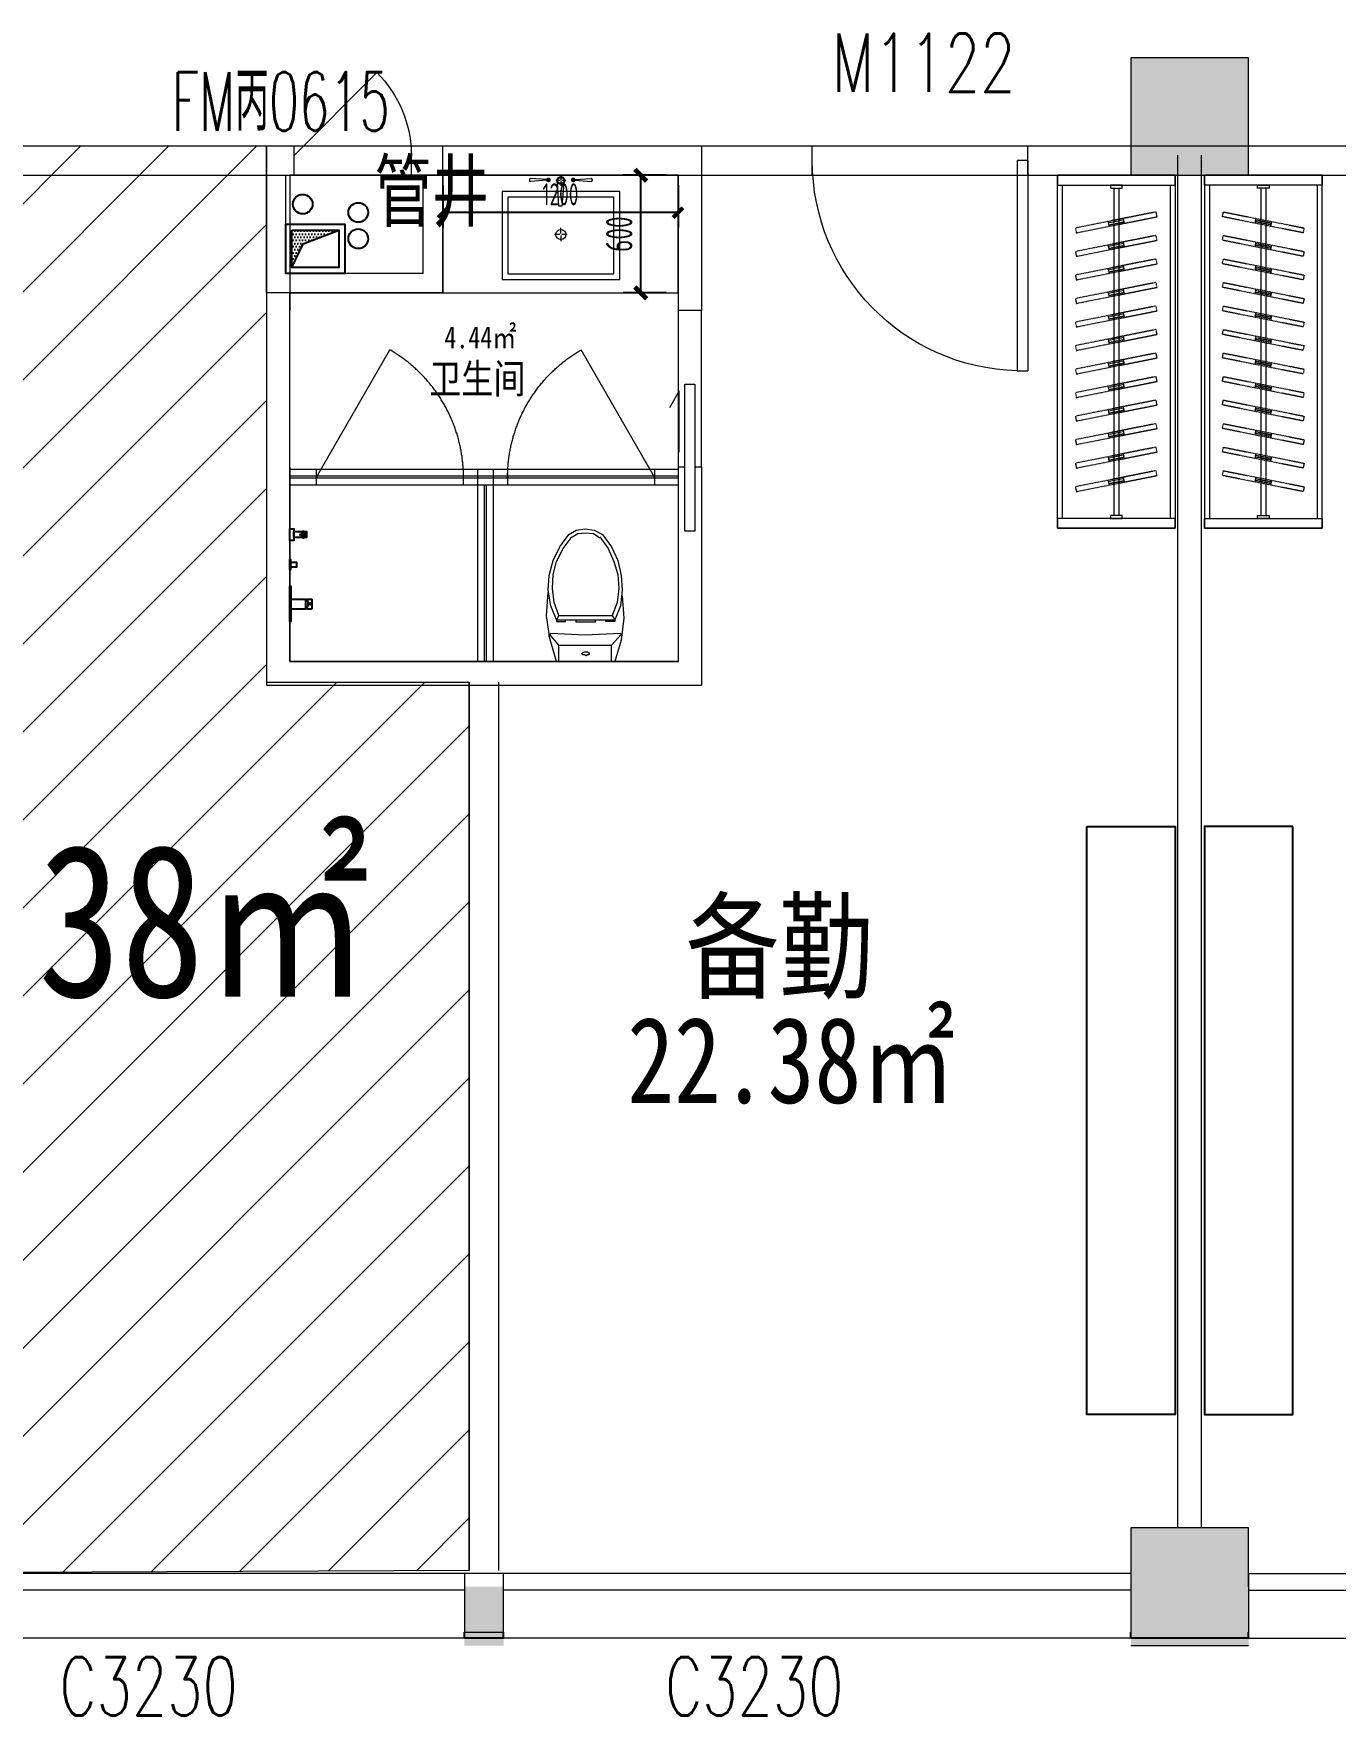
# Model space of a CAD drawing. Header units: millimetres. Extents: x 33621 to 401573, y -91663 to 133135.
# Drawn here: x 368833 to 375473, y 41688 to 50266 of the extents above; entities that cross this region are included whole.
import ezdxf

# ---------------------------------------------------------------- set-up
doc = ezdxf.new("R2010")
doc.units = ezdxf.units.MM
doc.header["$LTSCALE"] = 10
for name, pattern in [('DASH', [0.35, 0.25, -0.1]), ('DOT', [0.2, 0.1, -0.1]), ('HIDDEN', [0.375, 0.25, -0.125, 0, 0])]:
    doc.linetypes.add(name, pattern=pattern)
doc.layers.get('0').update_dxf_attribs({"color": 253})
doc.layers.get('Defpoints').update_dxf_attribs({"color": 250})
for name, color, linetype, lineweight in [('COLUMN', 253, 'Continuous', 0), ('DOOR【门】', 253, 'Continuous', 0), ('FF-Door【门】', 253, 'Continuous', 0), ('FF-FIXT【洁具】', 253, 'Continuous', 0), ('FF-FURN【成品家具】', 253, 'Continuous', 0), ('FF-FURN【成品家私】', 253, 'Continuous', 0), ('MK【门槛线】', 253, 'Continuous', 0), ('PUB_HATCH', 253, 'Continuous', 0), ('RC-Dim【天花尺寸】', 253, 'Continuous', 0), ('RC-Text【天花文字】', 253, 'Continuous', 0), ('TXT【平面空间文字】', 253, 'Continuous', 0), ('WALL', 253, 'Continuous', 0), ('Wall【墙体】', 253, 'Continuous', 0), ('Wall【新建墙】', 253, 'Continuous', 0), ('WINDOW', 253, 'Continuous', 0), ('Xline【辅助线】', 253, 'Continuous', 0)]:
    doc.layers.add(name, color=color, linetype=linetype, lineweight=lineweight)
for name, color, linetype in [('DIM_LEAD', 253, 'Continuous'), ('ELE', 253, 'Continuous'), ('FC-Text Annotation', 253, 'Continuous'), ('FF-FIXT', 253, 'Continuous'), ('PUB_TEXT', 253, 'Continuous'), ('SURFACE', 253, 'Continuous'), ('VPIPE-污水', 253, 'Continuous'), ('VPIPE-热给水', 253, 'Continuous'), ('VPIPE-给水', 253, 'Continuous'), ('WINDOW_TEXT', 253, 'Continuous'), ('填充', 253, 'Continuous'), ('平面家具', 253, 'Continuous'), ('洁具', 253, 'Continuous'), ('风道（排气道）', 253, 'Continuous')]:
    doc.layers.add(name, color=color, linetype=linetype)
doc.styles.add('-宋体', font='', dxfattribs={"width": 0.8})
doc.styles.add('_TCH_WINDOW', font='SIMPLEX', dxfattribs={"bigfont": 'GBCBIG'})
doc.styles.add('SUN', font='romans.shx', dxfattribs={"width": 0.8, "bigfont": 'hzdx.shx'})
doc.styles.add('宋体', font='', dxfattribs={"width": 0.7})
doc.styles.add('尺寸标注', font='ARCHS.SHX', dxfattribs={"width": 0.75})
doc.styles.add('文字', font='')
doc.styles.get('-宋体').set_extended_font_data('SimSun')
doc.styles.get('宋体').set_extended_font_data('SimSun')
doc.styles.get('文字').set_extended_font_data('SimSun')
doc.dimstyles.new('海龙1：50', dxfattribs={"dimscale": 50, "dimtxt": 2.25, "dimasz": 1, "dimexe": 1.5, "dimexo": 1, "dimgap": 0.7, "dimtad": 1, "dimdec": 0, "dimrnd": 5, "dimdsep": 46, "dimtxsty": '尺寸标注', "dimblk": 'ARCHTICK', "dimblk1": 'ARCHTICK', "dimblk2": 'ARCHTICK', "dimcen": 1, "dimclrd": 44, "dimclre": 44, "dimclrt": 2, "dimadec": 0, "dimazin": 0, "dimtfac": 1, "dimtdec": 0, "dimtix": 1, "dimtmove": 2, "dimatfit": 3, "dimldrblk": 'hl_arrow2', "dimfxl": 5, "dimfxlon": 1, "dimarcsym": 0})
doc.dimstyles.new('海龙_1：60', dxfattribs={"dimscale": 60, "dimtxt": 2.25, "dimasz": 1, "dimexe": 1.5, "dimexo": 1, "dimgap": 0.7, "dimtad": 1, "dimdec": 0, "dimrnd": 5, "dimdsep": 46, "dimtxsty": '尺寸标注', "dimblk": 'ARCHTICK', "dimblk1": 'ARCHTICK', "dimblk2": 'ARCHTICK', "dimcen": 1, "dimclrd": 44, "dimclre": 44, "dimclrt": 2, "dimadec": 0, "dimazin": 0, "dimtfac": 1, "dimtdec": 0, "dimtix": 1, "dimtmove": 2, "dimatfit": 3, "dimldrblk": 'hl_arrow2', "dimfxl": 5, "dimfxlon": 1, "dimarcsym": 0})

# ---------------------------------------------------------------- blocks, each defined once
blk = doc.blocks.new('$WINLIB2D$00000004')
for p, q in [((-0.5, 0.5), (0.5, 0.5)), ((-0.5, 0.5), (-0.5, -0.5)), ((0.5, -0.5), (0.5, 0.5)), ((-0.5, 0.2405796575893152), (0.5, 0.2405796575893152)), ((-0.5, -0.5), (0.5, -0.5))]:
    blk.add_line(p, q)
blk = doc.blocks.new('$DorLib2D$00000001')
for p, q in [((0.45, 0.975), (0.5000000000000002, 0.975)), ((0.45, 0), (0.45, 0.975)), ((0.5, 0), (0.5, 0.975)), ((0.5, 0), (0.45, 0))]:
    blk.add_line(p, q)
at = {"lineweight": 13}
blk.add_arc((0.475, 0), 0.975, 91.4692835813538, 180, dxfattribs=at)
blk = doc.blocks.new('海龙0825095899')
for points in [[(-300, 1750), (-300, 1800), (300, 1800), (300, 1750)], [(-300, 1800), (-300, 0), (300, 0), (300, 1800)], [(300, 50), (300, 0), (-300, 0), (-300, 50)]]:
    blk.add_lwpolyline(points, close=True)
at = {"color": 8}
for points in [[(-275, 1750), (-275, 50)], [(275, 1750), (275, 50)]]:
    blk.add_lwpolyline(points, dxfattribs=at)
for points in [[(-30, 1735), (-30, 1750), (30, 1750), (30, 1735)], [(30, 65), (30, 50), (-30, 50), (-30, 65)], [(30, 65), (30, 50), (-30, 50), (-30, 65)]]:
    blk.add_lwpolyline(points, close=True, dxfattribs=at)
at = {"color": 8, "linetype": 'DASH', "ltscale": 0.006}
for points in [[(-12.5, 1735), (-12.5, 65)], [(12.5, 1735), (12.5, 65)]]:
    blk.add_lwpolyline(points, dxfattribs=at)
for points in [[(-203.5262798592448, 1613.228783628438), (208.403537909966, 1531.290848381584), (203.5262798597105, 1506.771216371562), (-208.4035379095003, 1588.709151618415)], [(-36.79278219072148, 1580.063428885769), (41.67004024144262, 1564.456203124253), (36.79278219118714, 1539.936571114231), (-41.67004024097695, 1555.543796875514)], [(-38.25595960579813, 1572.707539282739), (40.20686282636598, 1557.100313521223), (38.25595960626379, 1547.292460717261), (-40.20686282590031, 1562.899686478544)], [(-203.5262798592448, 1493.228783628438), (208.403537909966, 1411.290848381584), (203.5262798597105, 1386.771216371562), (-208.4035379095003, 1468.709151618415)], [(-36.79278219072148, 1460.063428885769), (41.67004024144262, 1444.456203124253), (36.79278219118714, 1419.936571114231), (-41.67004024097695, 1435.543796875514)], [(-203.5262798592448, 1373.228783628438), (208.403537909966, 1291.290848381584), (203.5262798597105, 1266.771216371562), (-208.4035379095003, 1348.709151618415)], [(-38.25595960579813, 1452.707539282739), (40.20686282636598, 1437.100313521223), (38.25595960626379, 1427.292460717261), (-40.20686282590031, 1442.899686478544)], [(-36.79278219072148, 1340.063428885769), (41.67004024144262, 1324.456203124253), (36.79278219118714, 1299.936571114231), (-41.67004024097695, 1315.543796875514)], [(-38.25595960579813, 1332.707539282739), (40.20686282636598, 1317.100313521223), (38.25595960626379, 1307.292460717261), (-40.20686282590031, 1322.899686478544)], [(-203.5262798592448, 1253.228783628437), (208.403537909966, 1171.290848381584), (203.5262798597105, 1146.771216371562), (-208.4035379095003, 1228.709151618415)], [(-36.79278219072148, 1220.063428885769), (41.67004024144262, 1204.456203124253), (36.79278219118714, 1179.936571114231), (-41.67004024097695, 1195.543796875514)], [(-38.25595960579813, 1212.707539282739), (40.20686282636598, 1197.100313521223), (38.25595960626379, 1187.292460717261), (-40.20686282590031, 1202.899686478544)], [(-203.5262798592448, 1133.228783628438), (208.403537909966, 1051.290848381584), (203.5262798597105, 1026.771216371562), (-208.4035379095003, 1108.709151618415)], [(-36.79278219072148, 1100.063428885769), (41.67004024144262, 1084.456203124253), (36.79278219118714, 1059.936571114231), (-41.67004024097695, 1075.543796875514)], [(-38.25595960579813, 1092.707539282739), (40.20686282636598, 1077.100313521223), (38.25595960626379, 1067.292460717261), (-40.20686282590031, 1082.899686478544)], [(-203.5262798592448, 1013.228783628437), (208.403537909966, 931.2908483815844), (203.5262798597105, 906.7712163715624), (-208.4035379095003, 988.7091516184154)], [(-36.79278219072148, 980.0634288857692), (41.67004024144262, 964.456203124253), (36.79278219118714, 939.9365711142309), (-41.67004024097695, 955.5437968755141)], [(-38.25595960579813, 972.707539282739), (40.20686282636598, 957.1003135212231), (38.25595960626379, 947.2924607172608), (-40.20686282590031, 962.899686478544)], [(-203.5262798592448, 893.2287836284377), (208.403537909966, 811.2908483815845), (203.5262798597105, 786.7712163715623), (-208.4035379095003, 868.7091516184155)], [(-36.79278219072148, 860.063428885769), (41.67004024144262, 844.4562031242531), (36.79278219118714, 819.9365711142309), (-41.67004024097695, 835.543796875514)], [(-203.5262798592448, 773.2287836284377), (208.403537909966, 691.2908483815844), (203.5262798597105, 666.7712163715623), (-208.4035379095003, 748.7091516184155)], [(-38.25595960579813, 852.707539282739), (40.20686282636598, 837.100313521223), (38.25595960626379, 827.2924607172608), (-40.20686282590031, 842.8996864785441)], [(-36.79278219072148, 740.063428885769), (41.67004024144262, 724.456203124253), (36.79278219118714, 699.9365711142309), (-41.67004024097695, 715.5437968755141)], [(-38.25595960579813, 732.707539282739), (40.20686282636598, 717.1003135212231), (38.25595960626379, 707.2924607172608), (-40.20686282590031, 722.899686478544)], [(-203.5262798592448, 653.2287836284377), (208.403537909966, 571.2908483815844), (203.5262798597105, 546.7712163715623), (-208.4035379095003, 628.7091516184155)], [(-36.79278219072148, 620.0634288857691), (41.67004024144262, 604.4562031242531), (36.79278219118714, 579.9365711142309), (-41.67004024097695, 595.543796875514)], [(-38.25595960579813, 612.707539282739), (40.20686282636598, 597.1003135212231), (38.25595960626379, 587.2924607172608), (-40.20686282590031, 602.899686478544)], [(-203.5262798592448, 533.2287836284376), (208.403537909966, 451.2908483815845), (203.5262798597105, 426.7712163715623), (-208.4035379095003, 508.7091516184155)], [(-36.79278219072148, 500.0634288857691), (41.67004024144262, 484.4562031242531), (36.79278219118714, 459.9365711142309), (-41.67004024097695, 475.543796875514)], [(-38.25595960579813, 492.7075392827391), (40.20686282636598, 477.1003135212231), (38.25595960626379, 467.2924607172608), (-40.20686282590031, 482.899686478544)], [(-203.5262798592448, 413.2287836284376), (208.403537909966, 331.2908483815845), (203.5262798597105, 306.7712163715623), (-208.4035379095003, 388.7091516184155)], [(-36.79278219072148, 380.0634288857691), (41.67004024144262, 364.4562031242531), (36.79278219118714, 339.9365711142309), (-41.67004024097695, 355.5437968755141)], [(-38.25595960579813, 372.7075392827392), (40.20686282636598, 357.1003135212231), (38.25595960626379, 347.2924607172608), (-40.20686282590031, 362.899686478544)], [(-203.5262798592448, 293.2287836284377), (208.403537909966, 211.2908483815845), (203.5262798597105, 186.7712163715623), (-208.4035379095003, 268.7091516184155)], [(-36.79278219072148, 260.0634288857691), (41.67004024144262, 244.4562031242531), (36.79278219118714, 219.9365711142309), (-41.67004024097695, 235.5437968755141)], [(-38.25595960579813, 252.7075392827391), (40.20686282636598, 237.1003135212232), (38.25595960626379, 227.2924607172608), (-40.20686282590031, 242.899686478544)]]:
    blk.add_lwpolyline(points, close=True, dxfattribs=at)
blk = doc.blocks.new('海龙0825095843')
for points in [[(300, 1750), (300, 1800), (-300, 1800), (-300, 1750)], [(300, 1800), (300, 0), (-300, 0), (-300, 1800)], [(-300, 50), (-300, 0), (300, 0), (300, 50)]]:
    blk.add_lwpolyline(points, close=True)
at = {"color": 8}
for points in [[(-275, 1750), (-275, 50)], [(275, 1750), (275, 50)]]:
    blk.add_lwpolyline(points, dxfattribs=at)
for points in [[(30, 1735), (30, 1750), (-30, 1750), (-30, 1735)], [(-30, 65), (-30, 50), (30, 50), (30, 65)], [(-30, 65), (-30, 50), (30, 50), (30, 65)]]:
    blk.add_lwpolyline(points, close=True, dxfattribs=at)
at = {"color": 8, "linetype": 'DASH', "ltscale": 0.006}
for points in [[(-12.5, 1735), (-12.5, 65)], [(12.5, 1735), (12.5, 65)]]:
    blk.add_lwpolyline(points, dxfattribs=at)
for points in [[(203.5262798592448, 1613.228783628438), (-208.403537909966, 1531.290848381584), (-203.5262798597105, 1506.771216371562), (208.4035379095003, 1588.709151618415)], [(36.79278219072148, 1580.063428885769), (-41.67004024144262, 1564.456203124253), (-36.79278219118714, 1539.936571114231), (41.67004024097695, 1555.543796875514)], [(38.25595960579813, 1572.707539282739), (-40.20686282636598, 1557.100313521223), (-38.25595960626379, 1547.292460717261), (40.20686282590031, 1562.899686478544)], [(203.5262798592448, 1493.228783628438), (-208.403537909966, 1411.290848381584), (-203.5262798597105, 1386.771216371562), (208.4035379095003, 1468.709151618415)], [(36.79278219072148, 1460.063428885769), (-41.67004024144262, 1444.456203124253), (-36.79278219118714, 1419.936571114231), (41.67004024097695, 1435.543796875514)], [(203.5262798592448, 1373.228783628438), (-208.403537909966, 1291.290848381584), (-203.5262798597105, 1266.771216371562), (208.4035379095003, 1348.709151618415)], [(38.25595960579813, 1452.707539282739), (-40.20686282636598, 1437.100313521223), (-38.25595960626379, 1427.292460717261), (40.20686282590031, 1442.899686478544)], [(36.79278219072148, 1340.063428885769), (-41.67004024144262, 1324.456203124253), (-36.79278219118714, 1299.936571114231), (41.67004024097695, 1315.543796875514)], [(38.25595960579813, 1332.707539282739), (-40.20686282636598, 1317.100313521223), (-38.25595960626379, 1307.292460717261), (40.20686282590031, 1322.899686478544)], [(203.5262798592448, 1253.228783628437), (-208.403537909966, 1171.290848381584), (-203.5262798597105, 1146.771216371562), (208.4035379095003, 1228.709151618415)], [(36.79278219072148, 1220.063428885769), (-41.67004024144262, 1204.456203124253), (-36.79278219118714, 1179.936571114231), (41.67004024097695, 1195.543796875514)], [(38.25595960579813, 1212.707539282739), (-40.20686282636598, 1197.100313521223), (-38.25595960626379, 1187.292460717261), (40.20686282590031, 1202.899686478544)], [(203.5262798592448, 1133.228783628438), (-208.403537909966, 1051.290848381584), (-203.5262798597105, 1026.771216371562), (208.4035379095003, 1108.709151618415)], [(36.79278219072148, 1100.063428885769), (-41.67004024144262, 1084.456203124253), (-36.79278219118714, 1059.936571114231), (41.67004024097695, 1075.543796875514)], [(38.25595960579813, 1092.707539282739), (-40.20686282636598, 1077.100313521223), (-38.25595960626379, 1067.292460717261), (40.20686282590031, 1082.899686478544)], [(203.5262798592448, 1013.228783628437), (-208.403537909966, 931.2908483815844), (-203.5262798597105, 906.7712163715624), (208.4035379095003, 988.7091516184154)], [(36.79278219072148, 980.0634288857692), (-41.67004024144262, 964.456203124253), (-36.79278219118714, 939.9365711142309), (41.67004024097695, 955.5437968755141)], [(38.25595960579813, 972.707539282739), (-40.20686282636598, 957.1003135212231), (-38.25595960626379, 947.2924607172608), (40.20686282590031, 962.899686478544)], [(203.5262798592448, 893.2287836284377), (-208.403537909966, 811.2908483815845), (-203.5262798597105, 786.7712163715623), (208.4035379095003, 868.7091516184155)], [(36.79278219072148, 860.063428885769), (-41.67004024144262, 844.4562031242531), (-36.79278219118714, 819.9365711142309), (41.67004024097695, 835.543796875514)], [(203.5262798592448, 773.2287836284377), (-208.403537909966, 691.2908483815844), (-203.5262798597105, 666.7712163715623), (208.4035379095003, 748.7091516184155)], [(38.25595960579813, 852.707539282739), (-40.20686282636598, 837.100313521223), (-38.25595960626379, 827.2924607172608), (40.20686282590031, 842.8996864785441)], [(36.79278219072148, 740.063428885769), (-41.67004024144262, 724.456203124253), (-36.79278219118714, 699.9365711142309), (41.67004024097695, 715.5437968755141)], [(38.25595960579813, 732.707539282739), (-40.20686282636598, 717.1003135212231), (-38.25595960626379, 707.2924607172608), (40.20686282590031, 722.899686478544)], [(203.5262798592448, 653.2287836284377), (-208.403537909966, 571.2908483815844), (-203.5262798597105, 546.7712163715623), (208.4035379095003, 628.7091516184155)], [(36.79278219072148, 620.0634288857691), (-41.67004024144262, 604.4562031242531), (-36.79278219118714, 579.9365711142309), (41.67004024097695, 595.543796875514)], [(38.25595960579813, 612.707539282739), (-40.20686282636598, 597.1003135212231), (-38.25595960626379, 587.2924607172608), (40.20686282590031, 602.899686478544)], [(203.5262798592448, 533.2287836284376), (-208.403537909966, 451.2908483815845), (-203.5262798597105, 426.7712163715623), (208.4035379095003, 508.7091516184155)], [(36.79278219072148, 500.0634288857691), (-41.67004024144262, 484.4562031242531), (-36.79278219118714, 459.9365711142309), (41.67004024097695, 475.543796875514)], [(38.25595960579813, 492.7075392827391), (-40.20686282636598, 477.1003135212231), (-38.25595960626379, 467.2924607172608), (40.20686282590031, 482.899686478544)], [(203.5262798592448, 413.2287836284376), (-208.403537909966, 331.2908483815845), (-203.5262798597105, 306.7712163715623), (208.4035379095003, 388.7091516184155)], [(36.79278219072148, 380.0634288857691), (-41.67004024144262, 364.4562031242531), (-36.79278219118714, 339.9365711142309), (41.67004024097695, 355.5437968755141)], [(38.25595960579813, 372.7075392827392), (-40.20686282636598, 357.1003135212231), (-38.25595960626379, 347.2924607172608), (40.20686282590031, 362.899686478544)], [(203.5262798592448, 293.2287836284377), (-208.403537909966, 211.2908483815845), (-203.5262798597105, 186.7712163715623), (208.4035379095003, 268.7091516184155)], [(36.79278219072148, 260.0634288857691), (-41.67004024144262, 244.4562031242531), (-36.79278219118714, 219.9365711142309), (41.67004024097695, 235.5437968755141)], [(38.25595960579813, 252.7075392827391), (-40.20686282636598, 237.1003135212232), (-38.25595960626379, 227.2924607172608), (40.20686282590031, 242.899686478544)]]:
    blk.add_lwpolyline(points, close=True, dxfattribs=at)
blk = doc.blocks.new('PQD')
at = {"layer": '填充'}
h = blk.add_hatch(dxfattribs=at)
h.set_pattern_fill('DOTS', color=256, scale=10, style=0)
h.set_pattern_definition([(0, (0, 0), (7.9375, 15.875), [0, -15.875])])
h.paths.add_polyline_path([(517039.3606534046, 222520.7432957545), (516799.3606534047, 222520.7432957545), (516799.3606534047, 222330.7432957545), (516857.0893016653, 222450.5852683169)])
blk.add_lwpolyline([(516799.3606534047, 222330.7432957545), (516857.0893016653, 222450.5852683169), (517039.3606534046, 222520.7432957545)], dxfattribs=at)
at = {"layer": '风道（排气道）'}
for points in [[(516769.3606534046, 222550.7432957545), (517069.3606534046, 222550.7432957545), (517069.3606534046, 222300.7432957546), (516769.3606534046, 222300.7432957546)], [(516799.3606534047, 222520.7432957545), (517039.3606534046, 222520.7432957545), (517039.3606534046, 222330.7432957545), (516799.3606534047, 222330.7432957545)]]:
    blk.add_lwpolyline(points, close=True, dxfattribs=at)
blk = doc.blocks.new('$DorLib2D$00000114')
at = {"color": 0}
blk.add_line((0.4999999999999965, 3.6e-15), (-0.2071067811864751, 0.7071067811864858), dxfattribs=at)
blk.add_arc((0.5000000000013856, -1.1546e-12), 1.000000000001696, 135, 180, dxfattribs=at)
blk = doc.blocks.new('ZL_08155714')
at = {"layer": 'VPIPE-污水'}
blk.add_circle((-129.1592930657789, -712.0164852384477), 50, dxfattribs=at)
at = {"layer": 'VPIPE-热给水'}
blk.add_circle((153.8974417122081, -888.4944701527711), 50, dxfattribs=at)
at = {"layer": 'VPIPE-给水'}
blk.add_circle((153.8974417112767, -754.4488298522773), 50, dxfattribs=at)
at = {"layer": 'WALL'}
for p, q in [((-314.6437028925866, -1164.930908717448), (-314.6437028954097, -414.9309060515661)), ((-314.6437028954097, -414.9309060515661), (585.3562970589846, -414.9309060524974)), ((585.3562970589846, -1164.930908717215), (585.3562970589846, -414.9309060524974)), ((-214.6437028876972, -1064.930908736074), (-214.6437028869986, -564.9309060706291)), ((-214.6437028869986, -564.9309060706291), (485.356297058519, -564.9309060713276)), ((485.356297058519, -1064.930908717681), (485.356297058519, -564.9309060713276)), ((485.356297058519, -1064.930908717681), (-214.6437028902583, -1064.930908714421)), ((585.3562970589846, -1164.930908717215), (-314.6437028925866, -1164.930908717448))]:
    blk.add_line(p, q, dxfattribs=at)
at = {"layer": 'WINDOW'}
for p, q in [((-175.1417361089261, -414.9309060521773), (424.8582644285634, -414.9309060522937)), ((-175.1417361089261, -414.9309060521773), (-175.1417361089261, -564.9309060519735)), ((424.8582644285634, -564.9309060522937), (424.8582644285634, -414.9309060522937)), ((-175.1417361090425, -564.9309060522937), (424.8582644285634, -564.9309060522937))]:
    blk.add_line(p, q, dxfattribs=at)
at = {"layer": 'DOOR【门】', "xscale": -600, "yscale": 600, "zscale": -600}
blk.add_blockref('$DorLib2D$00000114', (124.8582644192502, -464.9309060735977), dxfattribs=at)
at = {"layer": '洁具'}
blk.add_blockref('PQD', (-516984.004356292, -223365.674204469), dxfattribs=at)
at = {"layer": 'ELE', "ltscale": 100, "style": 'SUN', "width": 0.6}
blk.add_text('FM丙0615', height=300, dxfattribs=at).set_placement((-797.1047963886523, -337.8947368420178, 8.09054457e-08))
at = {"layer": 'TXT【平面空间文字】', "width": 0.75}
blk.add_text('管井', height=300, dxfattribs=at).set_placement((236.4133385177701, -794.6007492310964))
blk = doc.blocks.new('A$C5D954283')
at = {"color": 8}
for p, q in [((1.164153e-10, 532.1264297300949), (1.164153e-10, 509.5472297300585)), ((1.164153e-10, 501.4832297300454), (1.164153e-10, 478.5008297301828)), ((1.164153e-10, 235.0799999996088), (1.164153e-10, 263.807999999728)), ((-5.039999999920837, 230.0399999998044), (-32.7599999998929, 230.0399999998044)), ((1.164153e-10, 225), (1.164153e-10, 196.2719999998808)), ((32.25600000005215, 230.0399999998044), (5.040000000037252, 230.0399999998044))]:
    blk.add_line(p, q, dxfattribs=at)
at = {"color": 0, "linetype": 'Continuous'}
for p, q in [((-159.8287922329036, 511.2883289088495), (-159.8287922329036, 506.3181305513717)), ((159.8287922331365, 511.2883289088495), (159.8287922331365, 506.3181305513717)), ((4.840431999997235, 374.2569191276562), (-11.15956799988635, 374.2569191276562))]:
    blk.add_line(p, q, dxfattribs=at)
blk.add_lwpolyline([(300, 0), (300, 450), (-300, 450), (-300, 0)], close=True, dxfattribs=at)
at = {"color": 8, "ltscale": 1000, "const_width": 0.448}
blk.add_lwpolyline([(1.164153e-10, 505.7392297300975, -1), (1.164153e-10, 505.2912297302391, -1)], format="xyb", close=True, dxfattribs=at)
at = {"color": 8}
blk.add_lwpolyline([(270, 30), (270.0000000001164, 420), (-270, 420), (-270, 30)], close=True, dxfattribs=at)
at = {"color": 8, "const_width": 0.8399999999999997}
blk.add_lwpolyline([(0.1400000000139698, 230.4599999999628, -0.9999999999999998), (0.1400000000139698, 229.6199999998789, -0.9999999999999998)], format="xyb", close=True, dxfattribs=at)
at = {"color": 8}
blk.add_circle((1.164153e-10, 230.0399999998044), 25.2, dxfattribs=at)
at = {"color": 0, "linetype": 'Continuous'}
for centre, start, end in [((-154.8287922329036, 511.2883289088495), 88.28890731603568, 180), ((154.8287922331365, 511.2883289090823), 0, 91.71109268396431), ((-154.8287922329036, 506.3181305513717), 180, 271.7110926839644), ((154.8287922331365, 506.3181305513717), 268.2889073160357, 0)]:
    blk.add_arc(centre, 5, start, end, dxfattribs=at)
at = {"color": 250, "linetype": 'DOT', "ltscale": 1000}
for points in [[(-57.32807496341411, 508.8032297301688), (-57.44336328096688, 509.9737716621894), (-57.78479776837048, 511.09933032430126), (-58.33925728968461, 512.1366511282395), (-59.08543427626137, 513.045870417176), (-59.99465356528526, 513.7920474038692), (-61.03197436919436, 514.3465069251833), (-62.157533031277126, 514.6879414125578), (-63.328074963385006, 514.8032297301397), (-64.49861689546378, 514.6879414125578), (-65.62417555763386, 514.3465069251833), (-66.66149636145565, 513.7920474038692), (-67.57071565056685, 513.045870417176), (-68.31689263717271, 512.1366511282395), (-68.87135215848684, 511.09933032430126), (-69.21278664583224, 509.9737716621894), (-69.32807496341411, 508.8032297301688), (-69.21278664583224, 507.63268779797363), (-68.87135215848684, 506.50712913594907), (-68.31689263717271, 505.46980833198177), (-67.57071565056685, 504.560589042987), (-66.66149636145565, 503.8144120562647), (-65.62417555763386, 503.259952535067), (-64.49861689546378, 502.9185180476925), (-63.328074963385006, 502.8032297301106), (-62.157533031277126, 502.9185180476925), (-61.03197436919436, 503.259952535067), (-59.99465356528526, 503.8144120562647), (-59.08543427626137, 504.560589042987), (-58.33925728968461, 505.46980833198177), (-57.78479776837048, 506.50712913594907), (-57.44336328096688, 507.63268779797363)], [(69.32807496321038, 508.8032297301688), (69.21278664577403, 509.9737716621894), (68.87135215837043, 511.09933032430126), (68.3168926370563, 512.1366511282395), (67.57071565045044, 513.045870417176), (66.66149636131013, 513.7920474038692), (65.62417555745924, 514.3465069251833), (64.49861689540558, 514.6879414125578), (63.32807496326859, 514.8032297301397), (62.15753303116071, 514.6879414125578), (61.03197436907794, 514.3465069251833), (59.99465356525616, 513.7920474038692), (59.085434276086744, 513.045870417176), (58.339257289480884, 512.1366511282395), (57.78479776813765, 511.09933032430126), (57.443363280792255, 509.9737716621894), (57.3280749633268, 508.8032297301688), (57.443363280792255, 507.63268779797363), (57.78479776813765, 506.50712913594907), (58.339257289480884, 505.46980833198177), (59.085434276086744, 504.560589042987), (59.99465356525616, 503.8144120562647), (61.03197436907794, 503.259952535067), (62.15753303116071, 502.9185180476925), (63.32807496326859, 502.8032297301106), (64.49861689540558, 502.9185180476925), (65.62417555745924, 503.259952535067), (66.66149636131013, 503.8144120562647), (67.57071565045044, 504.560589042987), (68.3168926370563, 505.46980833198177), (68.87135215837043, 506.50712913594907), (69.21278664577403, 507.63268779797363)]]:
    blk.add_wipeout(points, dxfattribs=at)
at = {"color": 0, "linetype": 'Continuous'}
for p, q in [((-72.32807496341411, 510.3032297301106), (-154.6794934225036, 516.2860993982758)), ((72.32807496341411, 510.3032297301106), (154.67949342262, 516.2860993985086)), ((-72.32807496341411, 507.3032297301105), (-154.6794934225036, 501.3203600619454)), ((-11.15956800000276, 374.2569191276562), (-17.54950176004786, 495.4865680530201)), ((15.14995655568782, 492.2146877725608), (4.840431999997235, 374.2569191276562)), ((72.32807496341411, 507.3032297301105), (154.67949342262, 501.3203600619454))]:
    blk.add_line(p, q, dxfattribs=at)
at = {"color": 8}
for p, q in [((-4.032000000006519, 505.5152297301683), (-26.20799999998417, 505.5152297301683)), ((25.80480000015814, 505.5152297301683), (4.032000000006519, 505.5152297301683))]:
    blk.add_line(p, q, dxfattribs=at)
at = {"color": 0, "linetype": 'Continuous', "const_width": 12}
for points in [[(-63.32807496341411, 514.8032297301106, -1), (-63.32807496341411, 502.8032297301106, -1)], [(63.32807496341411, 514.8032297301106, 1), (63.32807496341411, 502.8032297301106, 1)]]:
    blk.add_lwpolyline(points, format="xyb", close=True, dxfattribs=at)
at = {"color": 0, "linetype": 'Continuous'}
blk.add_circle((1.164153e-10, 505.5152297301683), 20.16, dxfattribs=at)
at = {"color": 8}
blk.add_circle((0.2651944293174893, 505.7008297301363), 16.25438224187546, dxfattribs=at)
blk = doc.blocks.new('_ArchTick')
at = {"color": 2, "linetype": 'ByBlock', "const_width": 0.4}
blk.add_lwpolyline([(-0.5, -0.5), (0.5, 0.5)], dxfattribs=at)
blk = doc.blocks.new('*D326')
at = {"layer": 'Defpoints', "color": 0, "transparency": 16777216}
for p in [(371929.8175004677, 49543.68022382099), (372120.5064628892, 49543.68022382099), (372120.5064628897, 48943.68022381725)]:
    blk.add_point(p, dxfattribs=at)
at = {"layer": 'Xline【辅助线】', "color": 44, "lineweight": -2, "transparency": 16777216}
for p, q in [((372060.5064628891, 49543.68022382099), (371839.8175004677, 49543.68022382099)), ((371929.8175004677, 48943.68022381725), (371929.8175004677, 49543.68022382099)), ((372060.5064628897, 48943.68022381725), (371839.8175004677, 48943.68022381725))]:
    blk.add_line(p, q, dxfattribs=at)
at = {"layer": 'Xline【辅助线】', "color": 44, "lineweight": -2, "transparency": 16777216, "xscale": 60, "yscale": 60, "zscale": 60}
for p, rotation in [((371929.8175004677, 49543.68022382099), 90), ((371929.8175004677, 48943.68022381725), 270)]:
    blk.add_blockref('_ArchTick', p, dxfattribs=dict(at, rotation=rotation))
at = {"layer": 'Xline【辅助线】', "color": 2, "transparency": 16777216, "insert": (371820.3175004676, 49243.68022381901), "char_height": 135, "attachment_point": 5, "rotation": 90, "style": '尺寸标注'}
blk.add_mtext('600', dxfattribs=at)
blk = doc.blocks.new('hl_arrow2')
at = {"color": 2}
blk.add_line((-0.221303783804, 2.183e-12), (-1, 5.72e-13), dxfattribs=at)
blk.add_lwpolyline([(-0.221303783804, 0), (-0.861040435366, -0.688592459968), (-0.653754463034, -0.862470062348), (0, 0), (-0.653754463034, 0.862470062348), (-0.861040435366, 0.688592459968)], close=True, dxfattribs=at)
blk = doc.blocks.new('A$C78EA0098')
at = {"color": 33, "linetype": 'Continuous'}
for p, q in [((47.00000128359533, 353.7500000006403), (90.00000128336251, 353.7500000006403)), ((68.50000128359534, 375.2500000005239), (68.50000128359534, 332.2500000007567))]:
    blk.add_line(p, q, dxfattribs=at)
for p, q in [((4.999999124091118, 24.99999973730883, 9.256461575e-07), (81.00000097975135, 24.99999973725062, 9.256461575e-07)), ((81.00000097951852, -25.00000026274938, 3.560162716e-07), (81.00000097951852, 24.99999973725062, 3.560162716e-07)), ((81.00000097951852, 19.99999973730882, 9.256461575e-07), (87.98346753581427, 19.99999973725062, 9.256461575e-07)), ((84.0000009795185, 24.99999973725062, 9.256461575e-07), (114.0000009795185, 24.99999973725062, 9.256461575e-07)), ((84.0000009795185, 19.99999973730882, 3.560162716e-07), (84.0000009795185, 24.99999973725062, 3.560162716e-07)), ((114.0000009795185, -25.00000026274938, -2.136136142e-07), (114.0000009795185, 24.99999973725062, 3.560162716e-07)), ((4.999999124091118, -25.00000026274938, 3.560162716e-07), (81.00000097951852, -25.00000026274938, 3.560162716e-07)), ((81.00000097951852, -20.00000026274938, 3.560162716e-07), (87.98346753581427, -20.00000026274938, 3.560162716e-07)), ((84.0000009795185, -25.00000026274938, 3.560162716e-07), (84.0000009795185, -20.00000026274938, 3.560162716e-07)), ((84.00000097975135, -25.00000026274938, 3.560162716e-07), (114.0000009795185, -25.00000026274938, 3.560162716e-07))]:
    blk.add_line(p, q)
for points in [[(1.4293473214e-06, 383.7500000006403), (20.00000113737769, 383.7500000006403), (20.00000113737769, 323.7500000006403), (1.4293473214e-06, 323.7500000006403)], [(20.00000113737769, 368.7500000006403), (85.00000121048652, 368.7500000006403), (85.00000121048652, 338.7500000006403), (20.00000113737769, 338.7500000006403)], [(6.619375199e-07, 226.0000000006403), (3.000000408617779, 226.0000000006403), (3.000000408617779, 174.0000000006403), (6.619375199e-07, 174.0000000006403)], [(3.000000408617779, 212.5000000006403), (33.50000047450885, 212.5000000006403), (33.50000047450885, 187.5000000006403), (3.000000408617779, 187.5000000006403)], [(0, 90), (4.999999124091118, 90), (4.999999124091118, -90), (0, -90)]]:
    blk.add_lwpolyline(points, close=True)
for centre, radius in [((68.50000128359534, 353.7500000006403), 11.49999999988358), ((104.0000009795185, -2.62807589e-07, 7.12013287e-08), 5)]:
    blk.add_circle(centre, radius, dxfattribs=at)
blk.add_arc((57.75000097928568, -2.627493814e-07, 9.256461575e-07), 36.2500000002529, 316.397181032414, 43.60281896758604)
blk = doc.blocks.new('ZL_08127082')
at = {"layer": 'FF-FIXT【洁具】'}
for p, q in [((-184.0723225633846, -108.7700514605967), (-150.6046904385439, 0)), ((146.4211623065057, 0), (-150.6046904385439, 0)), ((-133.8707755542127, 0), (-133.8707755542127, -83.66927795595257)), ((133.8707755542127, 0), (133.8707755542127, -83.66927795595257)), ((146.4211623065057, 0), (179.8888932532863, -117.1369100807933)), ((-133.8707755542127, -83.66927795595257), (-184.0723225633846, -138.0542542752809)), ((133.8707755542127, -83.66927795595257), (-133.8707755542127, -83.66927795595257)), ((-20.91729478345951, -37.65116025687894), (-16.73386547336122, -33.46773094678065)), ((-20.91729478345951, -41.83458956703543), (-20.91729478345951, -37.65116025687894)), ((-16.73386547336122, -46.01811769907363), (-20.91729478345951, -41.83458956703543)), ((-16.73386547336122, -33.46773094678065), (-12.55043616326293, -33.46773094678065)), ((-12.55043616326293, -50.20154700923012), (-16.73386547336122, -46.01811769907363)), ((-12.55043616326293, -33.46773094678065), (-4.18347872106824, -29.28420281474246)), ((4.18347872106824, -50.20154700923012), (-12.55043616326293, -50.20154700923012)), ((-4.18347872106824, -29.28420281474246), (4.18347872106824, -33.46773094678065)), ((4.18347872106824, -33.46773094678065), (12.55033734132303, -33.46773094678065)), ((12.55033734132303, -46.01811769907363), (4.18347872106824, -50.20154700923012)), ((12.55033734132303, -33.46773094678065), (16.73386547336122, -37.65116025687894)), ((16.73386547336122, -41.83458956703543), (12.55033734132303, -46.01811769907363)), ((16.73386547336122, -37.65116025687894), (16.73386547336122, -41.83458956703543)), ((133.8707755542127, -83.66927795595257), (179.8888932532863, -138.0542542752809)), ((-196.6227093156776, -221.7235322312918), (-184.0723225633846, -108.7700514605967)), ((-179.8888932532863, -142.2376835854375), (-4.94109699503e-05, -133.8708249651827)), ((-4.94109699503e-05, -133.8708249651827), (-4.94109699503e-05, -138.0542542752809)), ((-4.94109699503e-05, -133.8708249651827), (175.7053651212482, -142.2376835854375)), ((184.0723225634429, -133.8708249651827), (175.7053651212482, -142.2376835854375)), ((179.8888932532863, -117.1369100807933), (196.6227093157358, -234.2739189835847)), ((184.0723225634429, -125.503867522988), (184.0723225634429, -133.8708249651827)), ((-188.255850695481, -334.6770130019868), (-196.6227093156776, -221.7235322312918)), ((-179.8888932532863, -284.4754659928149), (-150.6046904385439, -213.3565747890971)), ((-163.1550771908951, -301.2092820552061), (-138.0543036862509, -234.2739189835847)), ((-150.6046904385439, -204.9896173469024), (-104.5865727394703, -204.9896173469024)), ((-150.6046904385439, -213.3565747890971), (-150.6046904385439, -204.9896173469024)), ((-138.0543036862509, -234.2739189835847), (-150.6046904385439, -213.3565747890971)), ((146.4211623065057, -213.3565747890971), (-150.6046904385439, -213.3565747890971)), ((133.8707755542127, -234.2739189835847), (-138.0543036862509, -234.2739189835847)), ((-104.5865727394703, -204.9896173469024), (-104.5865727394703, -213.3565747890971)), ((-50.20159642014187, -213.3565747890971), (-50.20159642014187, -200.8061880368041)), ((-50.20159642014187, -200.8061880368041), (46.01806828810367, -200.8061880368041)), ((46.01806828810367, -213.3565747890971), (-50.20159642014187, -213.3565747890971)), ((46.01806828810367, -200.8061880368041), (46.01806828810367, -213.3565747890971)), ((100.4030446074321, -204.9896173469024), (100.4030446074321, -213.3565747890971)), ((146.4211623065057, -204.9896173469024), (100.4030446074321, -204.9896173469024)), ((133.8707755542127, -234.2739189835847), (146.4211623065057, -213.3565747890971)), ((133.8707755542127, -234.2739189835847), (158.9715490588569, -301.2092820552061)), ((146.4211623065057, -213.3565747890971), (146.4211623065057, -204.9896173469024)), ((146.4211623065057, -213.3565747890971), (175.7053651212482, -284.4754659928149)), ((196.6227093157358, -234.2739189835847), (188.2557518735411, -351.4108290644363)), ((-188.255850695481, -363.9612158167292), (-179.8888932532863, -284.4754659928149)), ((-171.5219358111499, -372.3281732589239), (-163.1550771908951, -301.2092820552061)), ((158.9715490588569, -301.2092820552061), (167.3385065010516, -372.3281732589239)), ((175.7053651212482, -284.4754659928149), (188.2557518735411, -363.9612158167292)), ((-184.0723225633846, -439.2635363305453), (-188.255850695481, -363.9612158167292)), ((-167.3385065009934, -443.4469656406435), (-171.5219358111499, -372.3281732589239)), ((167.3385065010516, -372.3281732589239), (163.1549783689552, -443.4469656406435)), ((188.2557518735411, -363.9612158167292), (184.0723225634429, -439.2635363305453)), ((-167.3385065009934, -514.5658568443614), (-184.0723225633846, -439.2635363305453)), ((-146.4211623065057, -510.3824275342049), (-167.3385065009934, -443.4469656406435)), ((-133.8707755542127, -585.684748048021), (-167.3385065009934, -514.5658568443614)), ((-117.1369594918215, -577.3177906058263), (-146.4211623065057, -510.3824275342049)), ((146.4211623065057, -510.3824275342049), (112.9534313597833, -577.3177906058263)), ((163.1549783689552, -514.5658568443614), (129.6873462441144, -585.684748048021)), ((163.1549783689552, -443.4469656406435), (146.4211623065057, -510.3824275342049)), ((184.0723225634429, -439.2635363305453), (163.1549783689552, -514.5658568443614)), ((-87.85275667707901, -648.436681809544), (-133.8707755542127, -585.684748048021)), ((-75.30236992478603, -635.8862950572511), (-117.1369594918215, -577.3177906058263)), ((112.9534313597833, -577.3177906058263), (71.11884179274784, -631.7027669251547)), ((129.6873462441144, -585.684748048021), (83.66922854504082, -648.436681809544)), ((-46.01806828810367, -669.3539271820919), (-87.85275667707901, -648.436681809544)), ((-41.83463897800538, -652.6201111196423), (-75.30236992478603, -631.7027669251547)), ((-4.94109699503e-05, -677.7208846242283), (-46.01806828810367, -669.3539271820919)), ((-4.94109699503e-05, -656.8035404297407), (-41.83463897800538, -652.6201111196423)), ((37.6511108459672, -652.6201111196423), (-4.94109699503e-05, -656.8035404297407)), ((46.01806828810367, -669.3539271820919), (-4.94109699503e-05, -677.7208846242283)), ((75.30227110284613, -631.7027669251547), (37.6511108459672, -652.6201111196423)), ((83.66922854504082, -648.436681809544), (46.01806828810367, -669.3539271820919))]:
    blk.add_line(p, q, dxfattribs=at)
blk = doc.blocks.new('ZL_08123655')
at = {"layer": 'FF-FIXT【洁具】'}
for p, q in [((-184.0723225633846, -138.0542542752809), (-188.255850695481, -129.6872968331445)), ((-179.8888932532863, -142.2376835854375), (-184.0723225633846, -138.0542542752809))]:
    blk.add_line(p, q, dxfattribs=at)
at = {"layer": 'DIM_LEAD'}
blk.add_blockref('ZL_08127082', (0, 0), dxfattribs=at)
blk = doc.blocks.new('*D327')
at = {"layer": 'Defpoints', "color": 0, "transparency": 16777216}
for p in [(370920.5064628909, 49543.68022382142), (372120.506462889, 49543.68022382142), (370920.5064628909, 49353.3257997646)]:
    blk.add_point(p, dxfattribs=at)
at = {"layer": 'RC-Dim【天花尺寸】', "color": 44, "lineweight": -2, "transparency": 16777216}
for p, q in [((370920.5064628909, 49493.68022382143), (370920.5064628909, 49278.3257997646)), ((372120.506462889, 49493.68022382143), (372120.506462889, 49278.3257997646)), ((372120.506462889, 49353.3257997646), (370920.5064628909, 49353.3257997646))]:
    blk.add_line(p, q, dxfattribs=at)
at = {"layer": 'RC-Dim【天花尺寸】', "color": 44, "lineweight": -2, "transparency": 16777216, "xscale": 50, "yscale": 50, "zscale": 50, "rotation": 180}
blk.add_blockref('_ArchTick', (370920.5064628909, 49353.3257997646), dxfattribs=at)
at = {"layer": 'RC-Dim【天花尺寸】', "color": 44, "lineweight": -2, "transparency": 16777216, "xscale": 50, "yscale": 50, "zscale": 50}
blk.add_blockref('_ArchTick', (372120.506462889, 49353.3257997646), dxfattribs=at)
at = {"layer": 'RC-Dim【天花尺寸】', "color": 2, "transparency": 16777216, "insert": (371520.50646289, 49446.9195497646), "char_height": 112.5, "attachment_point": 5, "style": '尺寸标注'}
blk.add_mtext('1200', dxfattribs=at)
blk = doc.blocks.new('DOORBLK101')
at = {"layer": 'FF-Door【门】'}
blk.add_line((-0.5, 0), (2e-16, 0.8660254037844385), dxfattribs=at)
at = {"layer": 'FF-Door【门】', "color": 8, "linetype": 'HIDDEN', "ltscale": 15}
blk.add_arc((-0.5, 0), 1, 0, 60, dxfattribs=at)

msp = doc.modelspace()

# ---------------------------------------------------------------- hatches: boundary and pattern name
at = {"layer": 'PUB_HATCH'}
for points in [[(374430.5022837234, 49543.68022458954), (375030.5022837234, 49543.68022458954), (375030.5022837234, 50143.68022458953), (374430.5022837234, 50143.68022458953)], [(374430.5022837234, 42043.68022458977), (375030.5022837234, 42043.68022458977), (375030.5022837234, 42643.68022458977), (374430.5022837234, 42643.68022458977)], [(371130.5022837236, 42343.68022458977), (371030.5022837359, 42343.68022457091), (371030.5022837359, 42043.6802246049), (371130.5022837236, 42043.68022458977)], [(371130.5022837236, 42043.68022458977), (371230.5022836342, 42043.68022456648), (371230.5022836342, 42343.68022460047), (371130.5022837236, 42343.68022458977)]]:
    msp.add_hatch(color=256, dxfattribs=at).paths.add_polyline_path(points)
at = {"layer": 'Xline【辅助线】'}
h = msp.add_hatch(dxfattribs=at)
h.set_pattern_fill('ANSI31', color=256, scale=100)
h.set_pattern_definition([(45, (351015.6101318209, 42411.40316860493), (-224.5064030267288, 224.5064030267288), [])])
h.paths.add_polyline_path([(371055.5022839935, 46958.42055244441), (370020.5064630087, 46958.42055244441), (370020.599055195, 49693.68022381933), (367590.5022837052, 49693.68022381444), (367590.5022837052, 42411.40316932788), (371055.5022839939, 42426.40317064593)])

# ---------------------------------------------------------------- linework, layer by layer
at = {"layer": 'COLUMN'}
for p, q in [((375030.5022837234, 50143.68022458953), (374430.5022837234, 50143.68022458953)), ((374430.5022837234, 50143.68022458953), (374430.5022837234, 49543.68022458954)), ((375030.5022837234, 49543.68022458954), (375030.5022837234, 50143.68022458953)), ((374430.5022837234, 49543.68022458954), (375030.5022837234, 49543.68022458954)), ((375030.5022837234, 42643.68022458977), (374430.5022837234, 42643.68022458977)), ((374430.5022837234, 42643.68022458977), (374430.5022836342, 42343.68022458768)), ((375030.5022838376, 42343.68022458651), (375030.5022837234, 42643.68022458977)), ((374430.5022837234, 42043.68022458977), (375030.5022837234, 42043.68022458977))]:
    msp.add_line(p, q, dxfattribs=at)
at = {"layer": 'FF-FURN【成品家具】'}
msp.add_line((372240.5064778307, 48054.56395542435), (372240.5064686995, 48854.56395542435), dxfattribs=at)
at = {"layer": 'FF-FURN【成品家私】'}
msp.add_lwpolyline([(372155.5064703596, 48478.02452257624), (372205.5064703596, 48478.02452257624), (372205.5064703596, 47728.02452257624), (372155.5064703596, 47728.02452257624)], close=True, dxfattribs=at)
msp.add_lwpolyline([(372126.9050454914, 48130.8794498262), (372126.9050454914, 48445.1525092984), (372076.0926604493, 48358.12270933855)], dxfattribs=at)
at = {"layer": 'MK【门槛线】'}
for p, q in [((372120.506462889, 48043.42054618313), (370140.5064629608, 48043.42054618499)), ((370275.8680934587, 47963.42054618359), (370275.8680934583, 48043.42054618336)), ((371025.8680934587, 47963.42054618429), (371025.8680934582, 48043.42054618405)), ((371097.0064648053, 48043.42054618405), (371097.0064648043, 47063.42054858315)), ((371177.0064648043, 48043.42054618313), (371177.0064648034, 47063.42054869467)), ((371252.0497938323, 47963.42054618429), (371252.0497938323, 48043.42054618405)), ((372002.0497938322, 47963.42054618359), (372002.0497938322, 48043.42054618336)), ((372120.5064628886, 47963.42054618382), (370140.5064629603, 47963.42054618499))]:
    msp.add_line(p, q, dxfattribs=at)
at = {"layer": 'RC-Text【天花文字】'}
msp.add_lwpolyline([(367590.5022837052, 49693.68022381886), (370020.599055195, 49693.68022382376), (370020.5064630087, 46958.42055244884), (371055.5022839935, 46958.42055244884), (371055.5022839939, 42426.40317065036), (367590.5022837052, 42411.4031693323), (367590.5022837052, 49693.68022381886)], dxfattribs=at)
at = {"layer": 'SURFACE'}
for p, q in [((371030.5022837341, 42081.40316860936), (371030.5022837341, 42111.40316861937)), ((371230.5022837341, 42081.40316860936), (371030.5022837341, 42081.40316860936)), ((371230.5022837341, 42081.40316860936), (371230.5022837341, 42111.40316861937)), ((374430.5022837341, 42081.40316860936), (374430.5022837341, 42111.40316861937)), ((374730.5022837192, 42081.40316861937), (374430.5022837341, 42081.40316860936)), ((374430.5022896466, 42081.40316861821), (374430.5022896466, 42111.40316861937)), ((374730.5022896317, 42081.40316861937), (374430.5022896466, 42081.40316861821)), ((375030.502283734, 42081.40316864335), (374730.5022837192, 42081.40316861937)), ((375030.5022896466, 42081.40316861821), (374730.5022896317, 42081.40316861937)), ((375030.502283734, 42081.40316864335), (375030.502283734, 42111.40316861937)), ((375030.5022896466, 42081.40316861821), (375030.5022896466, 42111.40316861937))]:
    msp.add_line(p, q, dxfattribs=at)
at = {"layer": 'WALL'}
for p, q in [((371230.5022836968, 42411.40316864336), (371030.5022836968, 42411.40316864336)), ((371030.5022836968, 42411.40316864336), (371030.5022836968, 42111.40316860936)), ((371230.5022836968, 42111.40316860936), (371230.5022836968, 42411.40316864336)), ((371030.5022836968, 42111.40316860936), (371230.5022836968, 42111.40316860936))]:
    msp.add_line(p, q, dxfattribs=at)
at = {"layer": 'Wall【墙体】', "color": 6}
for p, q in [((372805.3147921523, 49543.68022381887), (372805.3147921523, 49693.68022381886)), ((373905.3147921523, 49543.68022381887), (373905.3147921523, 49693.68022381886)), ((372120.506462889, 49543.68022382142), (370140.5064629612, 49543.68022382142)), ((371205.5022836726, 42411.40316950064), (371055.5022836726, 42411.40316949365))]:
    msp.add_line(p, q, dxfattribs=at)
at = {"layer": 'Wall【墙体】', "color": 4}
for p, q in [((371055.5022839939, 42426.40317065036), (371055.5022839939, 46958.42056735465)), ((371205.5022839939, 42426.40317065036), (371205.5022187249, 46958.42056951486))]:
    msp.add_line(p, q, dxfattribs=at)
at = {"layer": 'Wall【新建墙】', "color": 4}
for p, q in [((370020.506462923, 49693.68022381933), (372240.5064583232, 49693.68022381886)), ((370020.506462923, 49693.68022381933), (370020.5064630092, 48854.5639232127)), ((372240.5064583232, 49693.68022381886), (372240.5064687005, 48854.56395542435)), ((370140.5064629612, 49543.68022382142), (370140.5064629612, 48854.56392322387)), ((372120.506462889, 49543.68022382142), (372120.5064628886, 48854.56392347556)), ((372240.5064687005, 48854.56395542435), (372120.5064680682, 48854.56395541318)), ((370020.5064630846, 48054.5639232127), (370020.5064631941, 46943.42055155826)), ((370140.5064629603, 48054.56392322387), (370140.5064629603, 47063.42055021925)), ((372120.5064628886, 48054.56395541318), (372120.5064628881, 47063.4205499487)), ((372155.5064703596, 48054.56395541644), (372120.5064628886, 48054.56395541318)), ((372240.5064778307, 48054.56395542435), (372205.5064703596, 48054.56395542109)), ((372240.5064778307, 48054.56395542435), (372240.506491084, 46943.42055156757)), ((370140.5064654534, 47063.42054618499), (372120.5064628881, 47063.4205499487))]:
    msp.add_line(p, q, dxfattribs=at)
msp.add_lwpolyline([(370020.5064631941, 46943.42055155826), (372240.506491084, 46943.4205835301)], dxfattribs=at)
at = {"layer": 'WINDOW', "linetype": 'Continuous'}
for p, q in [((372120.506462889, 48008.42054618359), (370140.5064629608, 48008.42054618499)), ((372120.5064628886, 47998.42054618382), (370140.5064629608, 47998.42054618499)), ((371132.0064648039, 47963.42054618452), (371132.0064648039, 47063.42054863204)), ((371142.0064648038, 47963.42054618405), (371142.0064648033, 47063.42054864578))]:
    msp.add_line(p, q, dxfattribs=at)
at = {"layer": 'Xline【辅助线】'}
for p, q in [((360630.5022837192, 49693.68022381886), (388830.5022837201, 49693.68022381886)), ((374670.5022837043, 42643.68022382329), (374670.5022837043, 49646.40316861681)), ((374790.5022837043, 42643.68022382329), (374790.5022837043, 49646.40316861681)), ((360405.5022837196, 49543.68022381887), (388830.5022837201, 49543.68022381887))]:
    msp.add_line(p, q, dxfattribs=at)
at = {"layer": '平面家具', "color": 43, "linetype": 'ByBlock'}
for points in [[(374205.5898773426, 46222.61972669791), (374655.5898773044, 46222.61972917896), (374655.5784132861, 43222.61973138293), (374205.5784133242, 43222.61972890188)], [(375255.5669479568, 46222.61972669791), (374805.566947995, 46222.61972917896), (374805.5784120134, 43222.61973138293), (375255.5784119752, 43222.61972890188)]]:
    msp.add_lwpolyline(points, close=True, dxfattribs=at)

# ---------------------------------------------------------------- block references
at = {"yscale": 750, "zscale": 750}
for p, xscale in [((370650.8680934583, 48003.42054618615), 750), ((371625.9823675666, 48003.42054618313), -750)]:
    msp.add_blockref('DOORBLK101', p, dxfattribs=dict(at, xscale=xscale))
at = {"layer": 'DIM_LEAD', "rotation": 180}
msp.add_blockref('ZL_08123655', (371646.7875063641, 47063.42054925835), dxfattribs=at)
at = {"layer": 'FF-FIXT', "rotation": 359.9999990478219}
msp.add_blockref('A$C78EA0098', (370140.5064629603, 47357.3624593981), dxfattribs=at)
at = {"layer": 'RC-Text【天花文字】'}
for name, p in [('海龙0825095843', (374355.5896245188, 47743.6802238191)), ('海龙0825095899', (375105.5672007807, 47743.6802238191))]:
    msp.add_blockref(name, p, dxfattribs=at)
at = {"layer": 'TXT【平面空间文字】', "color": 6, "linetype": 'Continuous'}
msp.add_blockref('ZL_08155714', (370335.150165832, 50108.61112977495), dxfattribs=at)
at = {"layer": 'WINDOW'}
ref = msp.add_blockref('$DorLib2D$00000001', (373355.3231579711, 49618.68022381887), dxfattribs=dict(at, xscale=1100, yscale=-1100, zscale=1100))
ref.add_attrib('A', 'M1122', (372905.324218897, 49968.96757573797), dxfattribs={"layer": 'WINDOW_TEXT', "height": 297.5, "style": '_TCH_WINDOW', "width": 0.7058823529411766})
ref = msp.add_blockref('$WINLIB2D$00000004', (369430.5022837033, 42246.40316861937), dxfattribs=dict(at, xscale=3200, yscale=-330, zscale=3200, rotation=180))
ref.add_attrib('A', 'C3230', (368965.4549288939, 41687.6531686401), dxfattribs={"layer": 'WINDOW_TEXT', "height": 297.5, "style": '_TCH_WINDOW', "width": 0.7058823529411766})
ref = msp.add_blockref('$WINLIB2D$00000004', (372830.5022837201, 42246.40316861937), dxfattribs=dict(at, xscale=3200, yscale=-330, zscale=3200, rotation=180))
ref.add_attrib('A', 'C3230', (372055.199096517, 41687.65316861961), dxfattribs={"layer": 'WINDOW_TEXT', "height": 297.5, "style": '_TCH_WINDOW', "width": 0.7058823529411766})
ref = msp.add_blockref('$WINLIB2D$00000004', (376630.5022837201, 42246.40316861937), dxfattribs=dict(at, xscale=-3200, yscale=-330, zscale=-3200, rotation=180))
ref.add_attrib('A', 'C3230', (376455.8054709227, 41687.65316861961), dxfattribs={"layer": 'WINDOW_TEXT', "height": 297.5, "style": '_TCH_WINDOW', "width": 0.7058823529411766})

# ---------------------------------------------------------------- texts
at = {"layer": 'FC-Text Annotation', "style": '文字', "width": 0.8}
for s, p in [('备勤', (372158.9990482878, 45389.57738944096)), ('22.38㎡', (371861.6684819001, 44811.30258566234))]:
    msp.add_text(s, height=438.5811050578959, dxfattribs=at).set_placement(p)
at = {"layer": 'PUB_TEXT', "style": '宋体', "width": 0.8}
msp.add_text('22.38㎡', height=777.0848529511239, dxfattribs=at).set_placement((367588.1844672037, 45353.85817571636))
at = {"layer": 'RC-Text【天花文字】', "style": '宋体', "width": 0.8}
msp.add_text('4.44㎡', height=112.5, dxfattribs=at).set_placement((370928.3004314306, 48660.85602077492))
at = {"layer": 'TXT【平面空间文字】', "style": '-宋体', "width": 0.8}
msp.add_text('卫生间', height=150, dxfattribs=at).set_placement((370851.5017553291, 48430.9722106331))

# ---------------------------------------------------------------- next in the draw order: block references
at = {"layer": 'FF-FIXT【洁具】', "linetype": 'Continuous'}
msp.add_blockref('A$C5D954283', (371522.7522040841, 49011.55379409087), dxfattribs=at)

# ---------------------------------------------------------------- next in the draw order: linework, layer by layer
msp.add_lwpolyline([(372120.506462889, 49543.68022382142), (370920.5064628909, 49543.68022382096), (370920.5064628909, 48943.68022381677), (372120.5064628895, 48943.68022381724)], close=True, dxfattribs=at)
at = {"layer": 'Wall【新建墙】', "color": 4}
msp.add_lwpolyline([(370140.5064629612, 48943.6802210575), (370920.5064628909, 48943.68022381677), (370920.5064628909, 49543.68022382096), (372120.506462889, 49543.68022382189), (372120.5064628881, 47063.4205499487), (370140.5064654534, 47063.42054618499), (370140.5064654534, 48943.6802210575)], dxfattribs=at)

# ---------------------------------------------------------------- next in the draw order: dimensions: what is measured, and where the dimension line sits
at = {"layer": 'RC-Dim【天花尺寸】'}
dim = msp.add_aligned_dim(p1=(372120.506462889, 49543.68022382142), p2=(370920.5064628909, 49543.68022382142), distance=190.3544240568226, dimstyle='海龙1：50', dxfattribs=at)
dim.commit()
dim.dimension.update_dxf_attribs({"geometry": '*D327', "text_midpoint": (371520.50646289, 49446.9195497646)})
at = {"layer": 'Xline【辅助线】'}
dim = msp.add_aligned_dim(p1=(372120.5064628895, 48943.68022381724), p2=(372120.506462889, 49543.68022382096), distance=190.68896242132178, dimstyle='海龙_1：60', dxfattribs=at)
dim.commit()
dim.dimension.update_dxf_attribs({"geometry": '*D326', "text_midpoint": (371820.3175004676, 49243.68022381901)})

doc.saveas('drawing.dxf')
